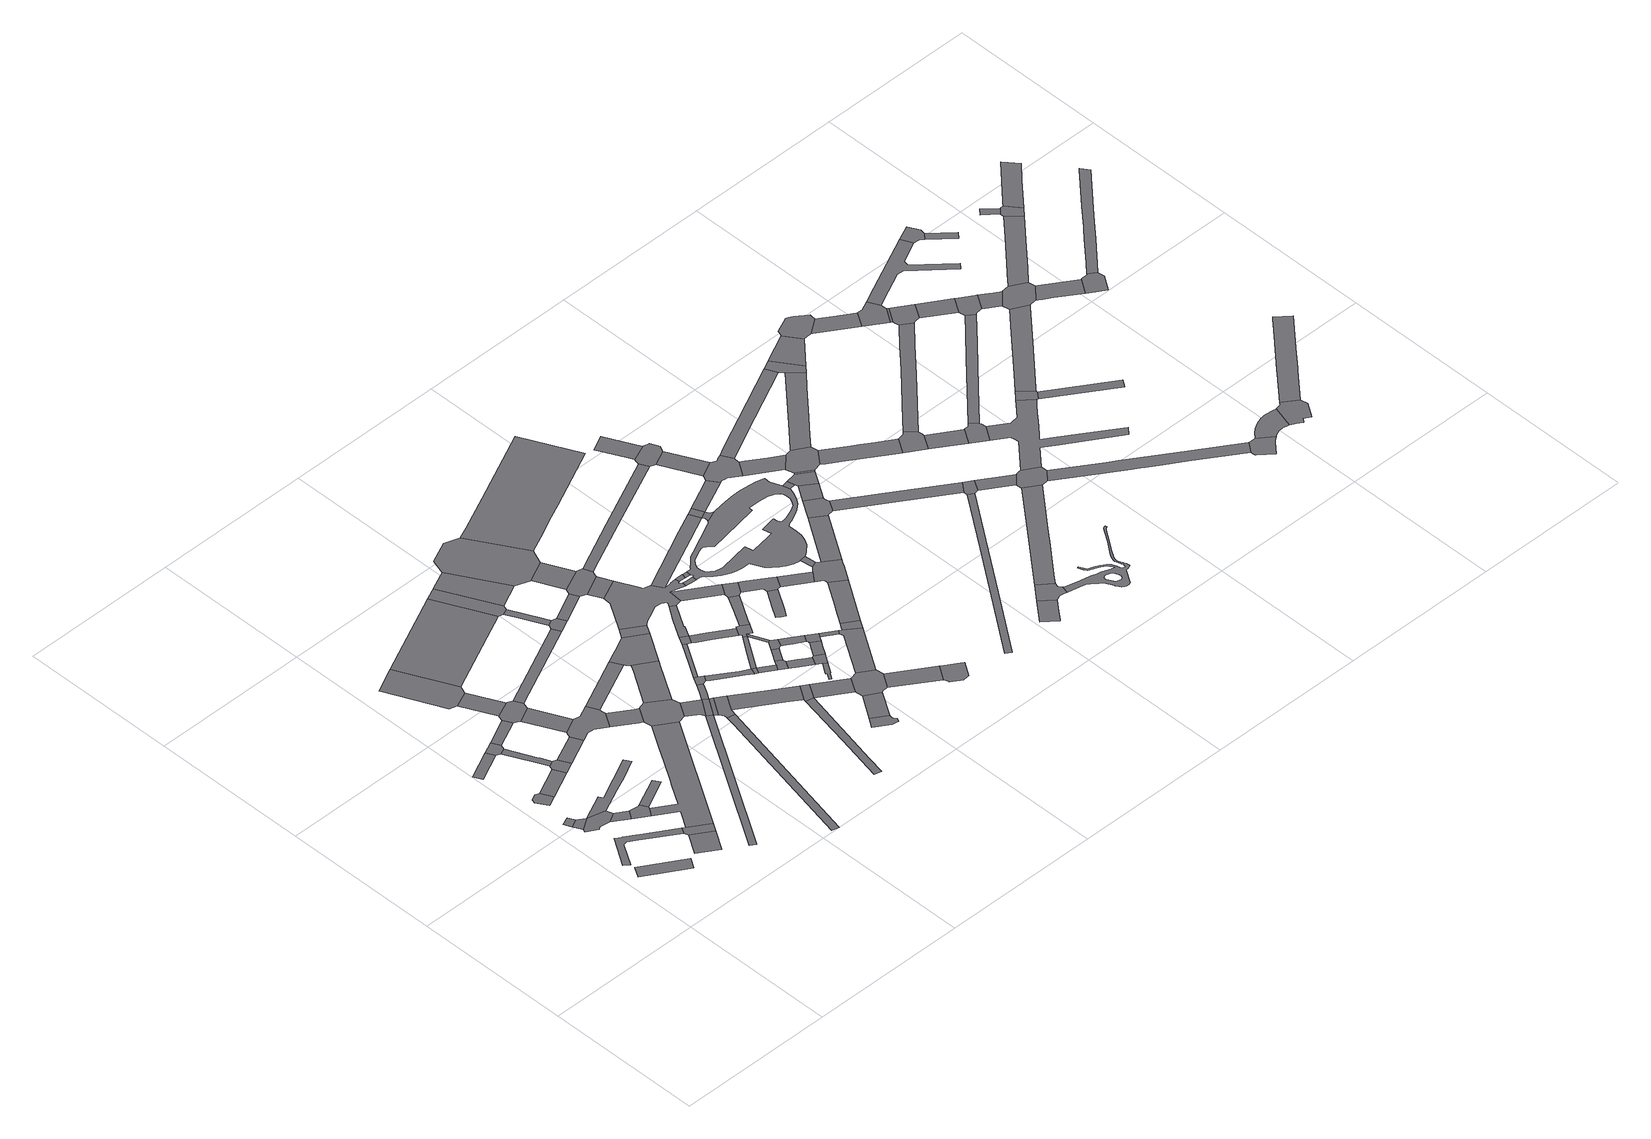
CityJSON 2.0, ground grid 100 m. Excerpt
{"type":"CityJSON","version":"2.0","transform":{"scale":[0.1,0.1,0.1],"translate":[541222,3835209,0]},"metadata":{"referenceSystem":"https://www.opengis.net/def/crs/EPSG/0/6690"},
"CityObjects":{
"road1":{"type":"Road","attributes":{"RoadStructureAttribute.sectionType":"1"},"geometry":[{"type":"MultiSurface","lod":"1","boundaries":[[[0,1,2,3,4,5,6]]]}]},
"road2":{"type":"Road","attributes":{"RoadStructureAttribute.sectionType":"1"},"geometry":[{"type":"MultiSurface","lod":"1","boundaries":[[[7,8,9,10,11,12]]]}]},
"road3":{"type":"Road","geometry":[{"type":"MultiSurface","lod":"1","boundaries":[[[12,11,13,14]]]}]},
"road4":{"type":"Road","attributes":{"RoadStructureAttribute.sectionType":"1"},"geometry":[{"type":"MultiSurface","lod":"1","boundaries":[[[15,16,17,18,19,20,21,22,23,24,25,26,27]]]}]},
"road5":{"type":"Road","geometry":[{"type":"MultiSurface","lod":"1","boundaries":[[[14,13,28,29,30,31,32,33]]]}]},
"road6":{"type":"Road","geometry":[{"type":"MultiSurface","lod":"1","boundaries":[[[34,35,36,37,38,39]]]}]},
"road7":{"type":"Road","attributes":{"RoadStructureAttribute.sectionType":"1"},"geometry":[{"type":"MultiSurface","lod":"1","boundaries":[[[32,31,40,41]]]}]},
"road8":{"type":"Road","attributes":{"RoadStructureAttribute.sectionType":"1"},"geometry":[{"type":"MultiSurface","lod":"1","boundaries":[[[42,43,44,45]]]}]},
"road9":{"type":"Road","attributes":{"RoadStructureAttribute.sectionType":"1"},"geometry":[{"type":"MultiSurface","lod":"1","boundaries":[[[46,47,48,49]]]}]},
"road10":{"type":"Road","attributes":{"RoadStructureAttribute.sectionType":"1"},"geometry":[{"type":"MultiSurface","lod":"1","boundaries":[[[50,39,38,51]]]}]},
"road11":{"type":"Road","geometry":[{"type":"MultiSurface","lod":"1","boundaries":[[[52,41,40,53,54,55,56]]]}]},
"road12":{"type":"Road","geometry":[{"type":"MultiSurface","lod":"1","boundaries":[[[57,27,26,58,46,49,59,60]]]}]},
"road13":{"type":"Road","geometry":[{"type":"MultiSurface","lod":"1","boundaries":[[[61,42,45,62,63,64]]]}]},
"road14":{"type":"Road","attributes":{"RoadStructureAttribute.sectionType":"1"},"geometry":[{"type":"MultiSurface","lod":"1","boundaries":[[[65,66,67,68,69,70,71,72,14,33]]]}]},
"road15":{"type":"Road","attributes":{"RoadStructureAttribute.sectionType":"1"},"geometry":[{"type":"MultiSurface","lod":"1","boundaries":[[[73,74,63,62,75,76,77]]]}]},
"road16":{"type":"Road","geometry":[{"type":"MultiSurface","lod":"1","boundaries":[[[77,76,50,51,78,79]]]}]},
"road17":{"type":"Road","attributes":{"RoadStructureAttribute.sectionType":"1"},"geometry":[{"type":"MultiSurface","lod":"1","boundaries":[[[80,81,56,55]]]}]},
"road18":{"type":"Road","attributes":{"RoadStructureAttribute.sectionType":"1"},"geometry":[{"type":"MultiSurface","lod":"1","boundaries":[[[82,61,64,83]]]}]},
"road19":{"type":"Road","attributes":{"RoadStructureAttribute.sectionType":"1"},"geometry":[{"type":"MultiSurface","lod":"1","boundaries":[[[84,79,78,85]]]}]},
"road20":{"type":"Road","geometry":[{"type":"MultiSurface","lod":"1","boundaries":[[[86,87,88,89,90,91,92,93,94,95]]]}]},
"road21":{"type":"Road","attributes":{"RoadStructureAttribute.sectionType":"1"},"geometry":[{"type":"MultiSurface","lod":"1","boundaries":[[[96,97,98,99,100,101,102,54,53,103,104,60,59,105]]]}]},
"road22":{"type":"Road","attributes":{"RoadStructureAttribute.sectionType":"1"},"geometry":[{"type":"MultiSurface","lod":"1","boundaries":[[[92,91,106,107]]]}]},
"road23":{"type":"Road","geometry":[{"type":"MultiSurface","lod":"1","boundaries":[[[108,107,106,109,82,83,110,111,112,113,114,115]]]}]},
"road24":{"type":"Road","attributes":{"RoadStructureAttribute.sectionType":"1"},"geometry":[{"type":"MultiSurface","lod":"1","boundaries":[[[112,111,116,117]]]}]},
"road25":{"type":"Road","attributes":{"RoadStructureAttribute.sectionType":"1"},"geometry":[{"type":"MultiSurface","lod":"1","boundaries":[[[118,119,120,121,122]]]}]},
"road26":{"type":"Road","geometry":[{"type":"MultiSurface","lod":"1","boundaries":[[[123,124,125,126,117,116,127,128,84,85,129,130,131,132,133,134,135]]]}]},
"road27":{"type":"Road","attributes":{"RoadStructureAttribute.sectionType":"1"},"geometry":[{"type":"MultiSurface","lod":"1","boundaries":[[[136,132,131,137,138,139]]]}]},
"road28":{"type":"Road","attributes":{"RoadStructureAttribute.sectionType":"1"},"geometry":[{"type":"MultiSurface","lod":"1","boundaries":[[[140,141,142,143,144,145]]]}]},
"road29":{"type":"Road","attributes":{"function":"2","RoadStructureAttribute.sectionType":"1"},"geometry":[{"type":"MultiSurface","lod":"1","boundaries":[[[146,86,95,147,148]]]}]},
"road30":{"type":"Road","geometry":[{"type":"MultiSurface","lod":"1","boundaries":[[[149,139,138,96,105,150,151,152]]]}]},
"road31":{"type":"Road","attributes":{"RoadStructureAttribute.sectionType":"1"},"geometry":[{"type":"MultiSurface","lod":"1","boundaries":[[[153,115,114,154]]]}]},
"road32":{"type":"Road","attributes":{"RoadStructureAttribute.sectionType":"1"},"geometry":[{"type":"MultiSurface","lod":"1","boundaries":[[[155,123,135,156]]]}]},
"road33":{"type":"Road","attributes":{"RoadStructureAttribute.sectionType":"1"},"geometry":[{"type":"MultiSurface","lod":"1","boundaries":[[[157,151,150,158,118,159]]]}]},
"road34":{"type":"Road","geometry":[{"type":"MultiSurface","lod":"1","boundaries":[[[159,118,122,160]]]}]},
"road35":{"type":"Road","attributes":{"RoadStructureAttribute.sectionType":"1"},"geometry":[{"type":"MultiSurface","lod":"1","boundaries":[[[160,122,161,162]]]}]},
"road36":{"type":"Road","attributes":{"RoadStructureAttribute.sectionType":"1"},"geometry":[{"type":"MultiSurface","lod":"1","boundaries":[[[163,164,149,152,165,166,167]]]}]},
"road37":{"type":"Road","geometry":[{"type":"MultiSurface","lod":"1","boundaries":[[[162,161,168,169,140,145,170,171,172]]]}]},
"road38":{"type":"Road","attributes":{"RoadStructureAttribute.sectionType":"1"},"geometry":[{"type":"MultiSurface","lod":"1","boundaries":[[[173,174,159,160,175,176,177]]]}]},
"road39":{"type":"Road","geometry":[{"type":"MultiSurface","lod":"1","boundaries":[[[178,179,146,148,180,181,182]]]}]},
"road40":{"type":"Road","attributes":{"RoadStructureAttribute.sectionType":"1"},"geometry":[{"type":"MultiSurface","lod":"1","boundaries":[[[183,184,185,186,187,188]]]}]},
"road41":{"type":"Road","attributes":{"RoadStructureAttribute.sectionType":"1"},"geometry":[{"type":"MultiSurface","lod":"1","boundaries":[[[189,190,191,181,180,192,193,194,195]]]}]},
"road42":{"type":"Road","geometry":[{"type":"MultiSurface","lod":"1","boundaries":[[[196,173,177,197,198,199]]]}]},
"road43":{"type":"Road","geometry":[{"type":"MultiSurface","lod":"1","boundaries":[[[200,195,194,201,153,154,202,203]]]}]},
"road44":{"type":"Road","geometry":[{"type":"MultiSurface","lod":"1","boundaries":[[[204,205,206,207,155,156,208,163,167,209]]]}]},
"road45":{"type":"Road","attributes":{"RoadStructureAttribute.sectionType":"1"},"geometry":[{"type":"MultiSurface","lod":"1","boundaries":[[[210,211,172,171,212,213,214,215]]]}]},
"road46":{"type":"Road","attributes":{"function":"2","RoadStructureAttribute.sectionType":"1"},"geometry":[{"type":"MultiSurface","lod":"1","boundaries":[[[216,217,178,182,218]]]}]},
"road47":{"type":"Road","attributes":{"RoadStructureAttribute.sectionType":"1"},"geometry":[{"type":"MultiSurface","lod":"1","boundaries":[[[219,220,221,222,198,197,223,224,225,226,227]]]}]},
"road48":{"type":"Road","attributes":{"RoadStructureAttribute.sectionType":"1"},"geometry":[{"type":"MultiSurface","lod":"1","boundaries":[[[228,229,196,199,230,231]]]}]},
"road49":{"type":"Road","attributes":{"RoadStructureAttribute.sectionType":"1"},"geometry":[{"type":"MultiSurface","lod":"1","boundaries":[[[232,203,202,233]]]}]},
"road50":{"type":"Road","attributes":{"RoadStructureAttribute.sectionType":"1"},"geometry":[{"type":"MultiSurface","lod":"1","boundaries":[[[234,204,209,235]]]}]},
"road51":{"type":"Road","geometry":[{"type":"MultiSurface","lod":"1","boundaries":[[[236,237,238,239,240,241,242,243,244,245,246]]]}]},
"road52":{"type":"Road","geometry":[{"type":"MultiSurface","lod":"1","boundaries":[[[215,214,183,188,247]]]}]},
"road53":{"type":"Road","geometry":[{"type":"MultiSurface","lod":"1","boundaries":[[[227,226,248,249]]]}]},
"road54":{"type":"Road","geometry":[{"type":"MultiSurface","lod":"1","boundaries":[[[250,228,231,251,252]]]}]},
"road55":{"type":"Road","attributes":{"RoadStructureAttribute.sectionType":"1"},"geometry":[{"type":"MultiSurface","lod":"1","boundaries":[[[249,248,253,254,255]]]}]},
"road56":{"type":"Road","attributes":{"RoadStructureAttribute.sectionType":"1"},"geometry":[{"type":"MultiSurface","lod":"1","boundaries":[[[256,236,246,257]]]}]},
"road57":{"type":"Road","geometry":[{"type":"MultiSurface","lod":"1","boundaries":[[[258,259,260,216,218,261,262,263,264,265,266,267]]]}]},
"road58":{"type":"Road","attributes":{"RoadStructureAttribute.sectionType":"1"},"geometry":[{"type":"MultiSurface","lod":"1","boundaries":[[[247,188,268,269]]]}]},
"road59":{"type":"Road","geometry":[{"type":"MultiSurface","lod":"1","boundaries":[[[270,255,254,271,272,273,274,275]]]}]},
"road60":{"type":"Road","attributes":{"RoadStructureAttribute.sectionType":"1"},"geometry":[{"type":"MultiSurface","lod":"1","boundaries":[[[276,277,227,249,278,279]]]}]},
"road61":{"type":"Road","attributes":{"RoadStructureAttribute.sectionType":"1"},"geometry":[{"type":"MultiSurface","lod":"1","boundaries":[[[280,252,251,281,282,283,284]]]}]},
"road62":{"type":"Road","attributes":{"RoadStructureAttribute.sectionType":"1"},"geometry":[{"type":"MultiSurface","lod":"1","boundaries":[[[263,262,285,286,287]]]}]},
"road63":{"type":"Road","attributes":{"RoadStructureAttribute.sectionType":"1"},"geometry":[{"type":"MultiSurface","lod":"1","boundaries":[[[288,289,290,250,252,291,292,293]]]}]},
"road64":{"type":"Road","geometry":[{"type":"MultiSurface","lod":"1","boundaries":[[[294,287,286,232,233,295,296,297,298,299,300,301]]]}]},
"road65":{"type":"Road","attributes":{"RoadStructureAttribute.sectionType":"1"},"geometry":[{"type":"MultiSurface","lod":"1","boundaries":[[[302,303,270,275,304,305]]]}]},
"road66":{"type":"Road","attributes":{"RoadStructureAttribute.sectionType":"1"},"geometry":[{"type":"MultiSurface","lod":"1","boundaries":[[[306,307,272,271,308,309,310]]]}]},
"road67":{"type":"Road","attributes":{"RoadStructureAttribute.sectionType":"1"},"geometry":[{"type":"MultiSurface","lod":"1","boundaries":[[[311,312,297,296,313,314]]]}]},
"road68":{"type":"Road","geometry":[{"type":"MultiSurface","lod":"1","boundaries":[[[315,316,317,318,319,320,321,322,323,324]]]}]},
"road69":{"type":"Road","geometry":[{"type":"MultiSurface","lod":"1","boundaries":[[[325,326,314,313,327,328,329,234,235,330,331,332,333,334,335,288,293,336,337,338,339,340,341,342,343,344,345,346,347,348,349,350,351,352]]]}]},
"road70":{"type":"Road","geometry":[{"type":"MultiSurface","lod":"1","boundaries":[[[353,354,355,269,268,356,357,256,257,358,359,360,361,362,363,364,365]]]}]},
"road71":{"type":"Road","geometry":[{"type":"MultiSurface","lod":"1","boundaries":[[[366,367,302,305,368,369,370,371]]]}]},
"road72":{"type":"Road","attributes":{"RoadStructureAttribute.sectionType":"1"},"geometry":[{"type":"MultiSurface","lod":"1","boundaries":[[[372,279,367,366]]]}]},
"road73":{"type":"Road","geometry":[{"type":"MultiSurface","lod":"1","boundaries":[[[373,374,375,310,309,315,324,376,377]]]}]},
"road74":{"type":"Road","geometry":[{"type":"MultiSurface","lod":"1","boundaries":[[[378,284,283,379,276,279,372,380,381,382]]]}]},
"road75":{"type":"Road","attributes":{"RoadStructureAttribute.sectionType":"1"},"geometry":[{"type":"MultiSurface","lod":"1","boundaries":[[[383,371,370,384,385,386,387]]]}]},
"road76":{"type":"Road","attributes":{"RoadStructureAttribute.sectionType":"1"},"geometry":[{"type":"MultiSurface","lod":"1","boundaries":[[[388,389,390,373,377,391,392]]]}]},
"road77":{"type":"Road","attributes":{"RoadStructureAttribute.sectionType":"1"},"geometry":[{"type":"MultiSurface","lod":"1","boundaries":[[[362,361,393,394]]]}]},
"road78":{"type":"Road","geometry":[{"type":"MultiSurface","lod":"1","boundaries":[[[387,386,395,396,397,388,392,398,399]]]}]},
"road79":{"type":"Road","attributes":{"RoadStructureAttribute.sectionType":"1"},"geometry":[{"type":"MultiSurface","lod":"1","boundaries":[[[400,401,382,381,402,403]]]}]},
"road80":{"type":"Road","geometry":[{"type":"MultiSurface","lod":"1","boundaries":[[[404,337,336,405,406]]]}]},
"road81":{"type":"Road","attributes":{"RoadStructureAttribute.sectionType":"1"},"geometry":[{"type":"MultiSurface","lod":"1","boundaries":[[[407,408,409,353,365,410,411]]]}]},
"road82":{"type":"Road","attributes":{"RoadStructureAttribute.sectionType":"1"},"geometry":[{"type":"MultiSurface","lod":"1","boundaries":[[[399,398,408,407]]]}]},
"road83":{"type":"Road","attributes":{"RoadStructureAttribute.sectionType":"1"},"geometry":[{"type":"MultiSurface","lod":"1","boundaries":[[[412,413,339,338,414,415,416,417]]]}]},
"road84":{"type":"Road","geometry":[{"type":"MultiSurface","lod":"1","boundaries":[[[418,347,346,419,420,421,422]]]}]},
"road85":{"type":"Road","geometry":[{"type":"MultiSurface","lod":"1","boundaries":[[[423,424,422,425,426,427]]]}]},
"road86":{"type":"Road","geometry":[{"type":"MultiSurface","lod":"1","boundaries":[[[428,429,394,393,430,431,432,433,434,435,436]]]}]},
"road87":{"type":"Road","geometry":[{"type":"MultiSurface","lod":"1","boundaries":[[[406,405,400,403,437,438]]]}]},
"road88":{"type":"Road","attributes":{"RoadStructureAttribute.sectionType":"1"},"geometry":[{"type":"MultiSurface","lod":"1","boundaries":[[[439,440,441,442,443,444,445]]]}]},
"road89":{"type":"Road","geometry":[{"type":"MultiSurface","lod":"1","boundaries":[[[446,447,411,410,448]]]}]},
"road90":{"type":"Road","geometry":[{"type":"MultiSurface","lod":"1","boundaries":[[[449,450,438,437,451,452,453,439,445,454,455,456]]]}]},
"road91":{"type":"Road","attributes":{"function":"2","RoadStructureAttribute.sectionType":"1"},"geometry":[{"type":"MultiSurface","lod":"1","boundaries":[[[457,458,459,267,266,460,461,462,463]]]}]},
"road92":{"type":"Road","attributes":{"RoadStructureAttribute.sectionType":"1"},"geometry":[{"type":"MultiSurface","lod":"1","boundaries":[[[464,465,466,352,351,467,468]]]}]},
"road93":{"type":"Road","attributes":{"RoadStructureAttribute.sectionType":"1"},"geometry":[{"type":"MultiSurface","lod":"1","boundaries":[[[469,470,471,301,300,472,473,474]]]}]},
"road94":{"type":"Road","attributes":{"RoadStructureAttribute.sectionType":"1"},"geometry":[{"type":"MultiSurface","lod":"1","boundaries":[[[475,476,477,446,448,478]]]}]},
"road95":{"type":"Road","attributes":{"RoadStructureAttribute.sectionType":"1"},"geometry":[{"type":"MultiSurface","lod":"1","boundaries":[[[456,455,479,480]]]}]},
"road96":{"type":"Road","geometry":[{"type":"MultiSurface","lod":"1","boundaries":[[[481,482,480,479,483,475,478,484,485,486,487]]]}]},
"road97":{"type":"Road","attributes":{"RoadStructureAttribute.sectionType":"1"},"geometry":[{"type":"MultiSurface","lod":"1","boundaries":[[[488,489,482,481]]]}]},
"road98":{"type":"Road","attributes":{"RoadStructureAttribute.sectionType":"1"},"geometry":[{"type":"MultiSurface","lod":"1","boundaries":[[[490,491,492,493,494,495,496,497,498,499,500,501,502,503,504,505,506,507,508,509,510,511,512,513,514,515,516,517,518,519,520,521,522,523,524,525,427,426,526,527,528,529,530,417,416,531,532,533,534,535,536,537,538,539,540,541,542,543,544,545,546,547,548,549,550,489,488],[551,552,553,554,555,556,557,558,559,560,561,562,563,564,565,566,567,568,569,570,571,572,573,574,575,576,577,578,579,580,581,582,583,584,585,586,587,588,589,590,591]]]}]},
"road99":{"type":"Road","geometry":[{"type":"MultiSurface","lod":"1","boundaries":[[[592,464,468,593]]]}]},
"road100":{"type":"Road","geometry":[{"type":"MultiSurface","lod":"1","boundaries":[[[594,595,596,597,593,468,598,599,517,516]]]}]},
"road101":{"type":"Road","attributes":{"RoadStructureAttribute.sectionType":"1"},"geometry":[{"type":"MultiSurface","lod":"1","boundaries":[[[600,601,592,593,602]]]}]},
"road102":{"type":"Road","attributes":{"RoadStructureAttribute.sectionType":"1"},"geometry":[{"type":"MultiSurface","lod":"1","boundaries":[[[603,487,486,604]]]}]},
"road103":{"type":"Road","attributes":{"RoadStructureAttribute.sectionType":"1"},"geometry":[{"type":"MultiSurface","lod":"1","boundaries":[[[605,606,607,608,609,610]]]}]},
"road104":{"type":"Road","attributes":{"RoadStructureAttribute.sectionType":"1"},"geometry":[{"type":"MultiSurface","lod":"1","boundaries":[[[611,612,613,614,615]]]}]},
"road105":{"type":"Road","geometry":[{"type":"MultiSurface","lod":"1","boundaries":[[[616,617,618,615,614,619,469,474,620,621,622,623,624,625]]]}]},
"road106":{"type":"Road","attributes":{"RoadStructureAttribute.sectionType":"1"},"geometry":[{"type":"MultiSurface","lod":"1","boundaries":[[[622,621,626,627]]]}]},
"road107":{"type":"Road","attributes":{"RoadStructureAttribute.sectionType":"1"},"geometry":[{"type":"MultiSurface","lod":"1","boundaries":[[[628,629,630,631,632,633,634,635]]]}]},
"road108":{"type":"Road","geometry":[{"type":"MultiSurface","lod":"1","boundaries":[[[636,637,603,604,638,639,640,641,642,643]]]}]},
"road109":{"type":"Road","geometry":[{"type":"MultiSurface","lod":"1","boundaries":[[[644,605,610,645,646,647,648,649,650,651,652,653,654,655,656,657,658,659,660]]]}]},
"road110":{"type":"Road","geometry":[{"type":"MultiSurface","lod":"1","boundaries":[[[661,662,663,664,627,626,665,600,602,666,667,668,669,670,671,672]]]}]},
"road111":{"type":"Road","geometry":[{"type":"MultiSurface","lod":"1","boundaries":[[[673,507,506,674]]]}]},
"road112":{"type":"Road","attributes":{"RoadStructureAttribute.sectionType":"1"},"geometry":[{"type":"MultiSurface","lod":"1","boundaries":[[[675,636,643,676]]]}]},
"road113":{"type":"Road","attributes":{"RoadStructureAttribute.sectionType":"1"},"geometry":[{"type":"MultiSurface","lod":"1","boundaries":[[[677,678,679,670,669,680,681]]]}]},
"road114":{"type":"Road","geometry":[{"type":"MultiSurface","lod":"1","boundaries":[[[682,673,674,683,675,676,684]]]}]},
"road115":{"type":"Road","attributes":{"RoadStructureAttribute.sectionType":"1"},"geometry":[{"type":"MultiSurface","lod":"1","boundaries":[[[685,682,684,686,687]]]}]},
"road116":{"type":"Road","attributes":{"RoadStructureAttribute.sectionType":"1"},"geometry":[{"type":"MultiSurface","lod":"1","boundaries":[[[688,640,639,689,690,691]]]}]},
"road117":{"type":"Road","geometry":[{"type":"MultiSurface","lod":"1","boundaries":[[[692,681,680,693,694,685,687,695,696,697,698]]]}]},
"road118":{"type":"Road","attributes":{"RoadStructureAttribute.sectionType":"1"},"geometry":[{"type":"MultiSurface","lod":"1","boundaries":[[[699,700,701,702,703,704,705,706,707,708,709,710,711,712,713,714,715,716,717,718,719,720,721,722,723,724,725,726,727,728,729,730,731,732,733,734,735,736,737,738,739,740,741,742,743,744,745,746,747,748,749,750,751,752,753,754,755,756,757,758,759,760,761,762,763,764,765,766,767,768,769,770,771,772,653,652,773,774,775,776,777,778,779,780,781,782,783,784,785,786,787,788,789,790,791,792,793,794,795,796,797,798,799,800],[801,802,803,804,805,806,807,808,809,810,811,812,813,814,815,816,817,818,819,820,821,822,823,824,825,826,827]]]}]},
"road119":{"type":"Road","attributes":{"RoadStructureAttribute.sectionType":"1"},"geometry":[{"type":"MultiSurface","lod":"1","boundaries":[[[828,829,644,660,830,831,832,833,834]]]}]},
"road120":{"type":"Road","attributes":{"RoadStructureAttribute.sectionType":"1"},"geometry":[{"type":"MultiSurface","lod":"1","boundaries":[[[835,836,837,838,661,672,839,840]]]}]},
"road121":{"type":"Road","attributes":{"RoadStructureAttribute.sectionType":"1"},"geometry":[{"type":"MultiSurface","lod":"1","boundaries":[[[841,842,843,844,696,695,845,846,847,848,849]]]}]},
"road122":{"type":"Road","geometry":[{"type":"MultiSurface","lod":"1","boundaries":[[[691,690,628,635,850,851]]]}]},
"road123":{"type":"Road","attributes":{"RoadStructureAttribute.sectionType":"1"},"geometry":[{"type":"MultiSurface","lod":"1","boundaries":[[[852,853,854,855,856,692,698,857,858,859,860]]]}]},
"road124":{"type":"Road","attributes":{"RoadStructureAttribute.sectionType":"1"},"geometry":[{"type":"MultiSurface","lod":"1","boundaries":[[[861,851,850,862,863,864]]]}]},
"road125":{"type":"Road","geometry":[{"type":"MultiSurface","lod":"1","boundaries":[[[865,866,867,868,849,848,869,870,871,872,873]]]}]},
"road126":{"type":"Road","geometry":[{"type":"MultiSurface","lod":"1","boundaries":[[[874,875,864,863,876,828,834,877,878,879,880,881,882]]]}]},
"road127":{"type":"Road","attributes":{"RoadStructureAttribute.sectionType":"1"},"geometry":[{"type":"MultiSurface","lod":"1","boundaries":[[[870,869,883,884,885]]]}]},
"road128":{"type":"Road","geometry":[{"type":"MultiSurface","lod":"1","boundaries":[[[886,887,888,889,835,840,890,852,860,891]]]}]},
"road129":{"type":"Road","geometry":[{"type":"MultiSurface","lod":"1","boundaries":[[[892,893,894,895,885,884,896,897,898,899,900,901]]]}]},
"road130":{"type":"Road","attributes":{"RoadStructureAttribute.sectionType":"1"},"geometry":[{"type":"MultiSurface","lod":"1","boundaries":[[[902,886,891,903]]]}]},
"road131":{"type":"Road","attributes":{"RoadStructureAttribute.sectionType":"1"},"geometry":[{"type":"MultiSurface","lod":"1","boundaries":[[[904,905,906,907,908,909,899,898,910,911,912,913,874,882,914,915,916,917,918,919,920,921,922,923,924,925,926,927,928,929,930]]]}]},
"road132":{"type":"Road","attributes":{"RoadStructureAttribute.sectionType":"1"},"geometry":[{"type":"MultiSurface","lod":"1","boundaries":[[[931,932,933,934,935,936,937,938,865,873,939,940,941,942,943,944,945]]]}]},
"road133":{"type":"Road","attributes":{"RoadStructureAttribute.sectionType":"1"},"geometry":[{"type":"MultiSurface","lod":"1","boundaries":[[[946,947,948,949,879,878,950,951,952,953,954,955,956,957]]]}]},
"road134":{"type":"Road","geometry":[{"type":"MultiSurface","lod":"1","boundaries":[[[958,959,960,961,962,963,902,903,964,965,966,967,968,969,970]]]}]},
"road135":{"type":"Road","geometry":[{"type":"MultiSurface","lod":"1","boundaries":[[[971,972,904,930,973,974,975,976,977,978,979,980]]]}]},
"road136":{"type":"Road","attributes":{"RoadStructureAttribute.sectionType":"1"},"geometry":[{"type":"MultiSurface","lod":"1","boundaries":[[[981,966,965,982,983,984]]]}]},
"road137":{"type":"Road","attributes":{"RoadStructureAttribute.sectionType":"1"},"geometry":[{"type":"MultiSurface","lod":"1","boundaries":[[[985,986,987,988,892,901,989,990,991,992]]]}]},
"road138":{"type":"Road","geometry":[{"type":"MultiSurface","lod":"1","boundaries":[[[993,994,984,983,995,996,997,998,999]]]}]},
"road139":{"type":"Road","attributes":{"RoadStructureAttribute.sectionType":"1"},"geometry":[{"type":"MultiSurface","lod":"1","boundaries":[[[1000,1001,1002,976,975]]]}]},
"road140":{"type":"Road","attributes":{"RoadStructureAttribute.sectionType":"1"},"geometry":[{"type":"MultiSurface","lod":"1","boundaries":[[[996,995,1003,1004]]]}]},
"road141":{"type":"Road","geometry":[{"type":"MultiSurface","lod":"1","boundaries":[[[1005,1004,1003,1006,1007,931,945,1008,1009,1010,1011,1012]]]}]},
"road142":{"type":"Road","geometry":[{"type":"MultiSurface","lod":"1","boundaries":[[[1013,1014,957,956,1015,1016,1017,1018,1019,1020,1021,1022]]]}]},
"road143":{"type":"Road","attributes":{"RoadStructureAttribute.sectionType":"1"},"geometry":[{"type":"MultiSurface","lod":"1","boundaries":[[[1023,1024,1025,971,980,1026,1027,1028,1029,1030,1031]]]}]},
"road144":{"type":"Road","attributes":{"RoadStructureAttribute.sectionType":"1"},"geometry":[{"type":"MultiSurface","lod":"1","boundaries":[[[1012,1011,1032,1033]]]}]},
"road145":{"type":"Road","attributes":{"RoadStructureAttribute.sectionType":"1"},"geometry":[{"type":"MultiSurface","lod":"1","boundaries":[[[1034,1035,1036,1037,1038,1039,1040,1041,1042,1043,1044,1045,1046,1047,1048,1049,1050,1051,1052,1013,1022,1053,1054,1055,1056,1057,1058,1059,1060,1061,1062,1063,1064,1065,1066,1067,1068]]]}]},
"road146":{"type":"Road","geometry":[{"type":"MultiSurface","lod":"1","boundaries":[[[1069,1070,1033,1032,1071,1072,1073,985,992,1074,1075,1076,1077]]]}]},
"road147":{"type":"Road","attributes":{"RoadStructureAttribute.sectionType":"1"},"geometry":[{"type":"MultiSurface","lod":"1","boundaries":[[[1078,1079,1080,993,999,1081,1082,1083,1084,1085,1086,1087,1088,1089]]]}]},
"road148":{"type":"Road","attributes":{"RoadStructureAttribute.sectionType":"1"},"geometry":[{"type":"MultiSurface","lod":"1","boundaries":[[[1090,1091,1092,1093,1077,1076,1094,1095]]]}]},
"road149":{"type":"Road","geometry":[{"type":"MultiSurface","lod":"1","boundaries":[[[1096,1097,1098,1068,1067,1099,1100,1101,1102,1103,1104,1105,1106,1107,1108]]]}]},
"road150":{"type":"Road","geometry":[{"type":"MultiSurface","lod":"1","boundaries":[[[1109,1095,1094,1110,1111,1023,1031,1112,1113,1114,1115,1116]]]}]},
"road151":{"type":"Road","geometry":[{"type":"MultiSurface","lod":"1","boundaries":[[[1117,1078,1089,1118,1119,1120,1121,1122]]]}]},
"road152":{"type":"Road","attributes":{"RoadStructureAttribute.sectionType":"1"},"geometry":[{"type":"MultiSurface","lod":"1","boundaries":[[[1123,1114,1113,1124,1125,1126,1127,1128]]]}]},
"road153":{"type":"Road","geometry":[{"type":"MultiSurface","lod":"1","boundaries":[[[1129,1130,1121,1120]]]}]},
"road154":{"type":"Road","attributes":{"RoadStructureAttribute.sectionType":"1"},"geometry":[{"type":"MultiSurface","lod":"1","boundaries":[[[1131,1132,1133,1134,1135,1096,1108,1136,1137,1138,1139]]]}]},
"road155":{"type":"Road","geometry":[{"type":"MultiSurface","lod":"1","boundaries":[[[1140,1141,1142,1128,1127,1143,1144,1145,1146,1147,1148]]]}]},
"road156":{"type":"Road","attributes":{"RoadStructureAttribute.sectionType":"1"},"geometry":[{"type":"MultiSurface","lod":"1","boundaries":[[[1149,1150,1151,1152,1109,1116,1153,1154,1155]]]}]},
"road157":{"type":"Road","geometry":[{"type":"MultiSurface","lod":"1","boundaries":[[[1156,1157,1158,1159]]]}]},
"road158":{"type":"Road","geometry":[{"type":"MultiSurface","lod":"1","boundaries":[[[1160,1159,1158,1149,1155,1161]]]}]},
"road159":{"type":"Road","attributes":{"RoadStructureAttribute.sectionType":"1"},"geometry":[{"type":"MultiSurface","lod":"1","boundaries":[[[1162,1163,1164,1165,1166,1167,1168,1169,1170,1140,1148,1171,1172,1173,1174]]]}]},
"road160":{"type":"Road","attributes":{"RoadStructureAttribute.sectionType":"1"},"geometry":[{"type":"MultiSurface","lod":"1","boundaries":[[[1175,1176,1177,1160,1161,1178,1179,1180]]]}]}
},
"vertices":[
[194,505,0],[122,548,0],[81,480,0],[153,436,0],[170,426,0],[342,322,0],[384,389,0],
[138,1081,0],[121,1073,0],[119,1072,0],[87,1057,0],[108,1011,0],[159,1035,0],
[135,955,0],[210,1003,0],
[310,720,0],[305,724,0],[244,762,0],[238,766,0],[223,774,0],[203,787,0],[86,603,0],[119,578,0],[205,715,0],[233,722,0],[289,687,0],[496,556,0],[518,591,0],
[128,932,0],[195,895,0],[213,908,0],[278,899,0],[338,932,0],[325,974,0],
[142,1332,0],[106,1314,0],[98,1285,0],[141,1217,0],[205,1247,0],[169,1321,0],
[378,834,0],[411,885,0],
[187,1753,0],[7,1666,0],[33,1612,0],[213,1699,0],
[505,526,0],[426,399,0],[552,320,0],[631,448,0],
[351,1408,0],[387,1335,0],
[471,876,0],[471,775,0],[504,826,0],[509,834,0],[485,883,0],
[528,585,0],[500,542,0],[664,500,0],[537,580,0],
[263,1789,0],[240,1688,0],[278,1706,0],[289,1734,0],
[424,1020,0],[479,1046,0],[581,1094,0],[636,1122,0],[698,1153,0],[675,1195,0],[389,1055,0],[374,1082,0],
[365,1519,0],[362,1525,0],[326,1508,0],[360,1437,0],[396,1453,0],
[459,1370,0],[424,1443,0],
[695,928,0],[670,970,0],
[432,1870,0],[460,1814,0],
[596,1524,0],[631,1452,0],
[291,2580,0],[129,2502,0],[293,2135,0],[328,2126,0],[341,2122,0],[342,2121,0],[442,2168,0],[443,2170,0],[447,2179,0],[460,2214,0],
[972,1277,0],[869,1113,0],[859,1096,0],[752,925,0],[740,905,0],[717,867,0],[639,742,0],[605,688,0],[580,648,0],[1098,1197,0],
[444,1909,0],[545,1955,0],
[551,1953,0],[442,1903,0],[491,1801,0],[498,1798,0],[598,1847,0],[599,1853,0],[609,1885,0],[583,1941,0],
[610,1560,0],[709,1609,0],
[1232,1132,0],[1232,1131,0],[677,240,0],[711,217,0],[1266,1107,0],
[827,1635,0],[751,1599,0],[722,1606,0],[715,1608,0],[608,1554,0],[607,1552,0],[688,1479,0],[732,1476,0],[804,1430,0],[863,1522,0],[863,1528,0],[863,1541,0],[862,1562,0],
[998,1436,0],[941,1342,0],[962,1329,0],[1020,1422,0],
[1304,1039,0],[1290,976,0],[1075,13,0],[1121,3,0],[1122,3,0],[1353,1028,0],
[823,2832,0],[832,2393,0],[995,2471,0],
[1070,1437,0],[1147,1208,0],[1206,1303,0],[1193,1351,0],
[1127,2201,0],[1153,2147,0],
[1166,1798,0],[1202,1724,0],
[1300,1241,0],[1222,1159,0],[1308,1236,0],
[1339,1216,0],
[1286,1089,0],[1360,1203,0],
[1229,1695,0],[1203,1651,0],[1295,1515,0],[1330,1572,0],[1357,1615,0],
[1299,1071,0],[1304,1059,0],[1359,1055,0],[1362,1068,0],[1423,1162,0],
[1370,1339,0],[1337,1284,0],[1365,1259,0],[1396,1311,0],[1401,1320,0],
[902,2870,0],[885,2862,0],[1025,2462,0],[1063,2480,0],[1074,2507,0],
[1692,835,0],[1617,475,0],[1549,167,0],[1595,157,0],[1619,272,0],[1741,824,0],
[1158,2280,0],[1154,2288,0],[1104,2395,0],[1058,2395,0],[1118,2271,0],[1138,2230,0],[1174,2247,0],
[1399,1389,0],[1426,1325,0],[1448,1359,0],[1418,1378,0],
[1185,2243,0],[1137,2227,0],[1231,2185,0],[1205,2239,0],
[1346,1884,0],[1268,1846,0],[1230,1828,0],[1223,1825,0],[1211,1714,0],[1475,1804,0],
[1611,1039,0],[1562,1071,0],[1613,907,0],[1689,858,0],[1696,854,0],[1756,946,0],
[1027,2929,0],[1004,2919,0],[1224,2581,0],
[1609,1254,0],[1555,1289,0],[1486,1334,0],[1469,1345,0],[1449,1311,0],[1538,1256,0],[1610,1212,0],[1652,1182,0],[1667,1223,0],
[1538,1620,0],[1462,1492,0],[1483,1482,0],[1561,1606,0],
[1390,2328,0],[1416,2274,0],
[1382,1941,0],[1510,1861,0],
[1841,501,0],[1802,441,0],[1894,381,0],[1908,380,0],[1920,375,0],[1935,371,0],[1948,396,0],[1937,406,0],[1932,415,0],[1932,425,0],[1934,440,0],
[1801,917,0],
[1671,1172,0],[1692,1210,0],
[1568,1671,0],[1582,1594,0],[1612,1644,0],
[1688,1163,0],[1760,1117,0],[1783,1152,0],
[1940,651,0],[2035,597,0],
[1193,3087,0],[1055,3022,0],[1055,3021,0],[1316,2549,0],[1318,2548,0],[1454,2614,0],[1453,2615,0],[1472,2659,0],[1491,2705,0],[1287,3053,0],
[1934,700,0],[1993,794,0],
[1799,1178,0],[1810,1085,0],[1841,1135,0],[1837,1142,0],[1836,1151,0],[1836,1154,0],
[1812,1435,0],[1732,1318,0],[1753,1301,0],[1833,1420,0],
[1709,1585,0],[1606,1579,0],[1681,1533,0],[1804,1456,0],[1835,1506,0],
[1390,2398,0],[1405,2367,0],[1542,2428,0],
[1700,1883,0],[1643,1797,0],[1579,1689,0],[1648,1712,0],[1642,1714,0],[1733,1861,0],
[1578,2419,0],[1454,2260,0],[1456,2259,0],[1590,2327,0],[1598,2353,0],[1602,2362,0],[1605,2363,0],[1582,2418,0],
[1848,1256,0],[1834,1233,0],[1869,1205,0],[1886,1232,0],
[1934,1075,0],[1896,1100,0],[1860,1053,0],[1934,1006,0],[1961,1058,0],
[1599,2308,0],[1590,2325,0],[1497,2175,0],[1631,2237,0],
[1969,983,0],[1933,931,0],[1922,915,0],[1930,910,0],[1905,870,0],[1918,863,0],[1933,888,0],[1943,903,0],[1948,901,0],[1992,969,0],
[1703,2082,0],[1694,2101,0],[1496,2173,0],[1495,2152,0],[1494,2122,0],[1536,1881,0],[1603,1913,0],[1647,1934,0],[1649,1934,0],[1688,1928,0],[1717,1909,0],[1775,1871,0],[1783,1961,0],[1877,1934,0],[1882,1962,0],[1877,1962,0],[1872,1967,0],[1867,1972,0],[1867,1977,0],[1869,1982,0],[1876,1984,0],[1877,1984,0],[1874,2010,0],[1837,2007,0],[1831,2006,0],[1811,2004,0],[1787,2002,0],[1746,2069,0],
[2041,807,0],[2040,805,0],[1994,794,0],[1935,699,0],[1939,659,0],[2038,602,0],[2051,605,0],[2077,607,0],[2079,606,0],[2141,699,0],[2141,701,0],[2135,746,0],[2135,749,0],
[1896,1311,0],[1880,1306,0],[1894,1238,0],[1901,1241,0],[1907,1241,0],[1932,1288,0],
[1844,1435,0],
[1977,1062,0],[1971,1058,0],[1964,1058,0],[2019,1011,0],[2030,1028,0],
[1843,1517,0],[1820,1446,0],[1870,1419,0],[1906,1477,0],[1860,1506,0],
[1990,1251,0],[1933,1225,0],[1965,1206,0],[2028,1169,0],[2054,1210,0],
[2035,1151,0],[2011,1114,0],[1983,1071,0],[2068,1087,0],[2088,1117,0],
[2337,439,0],[2397,531,0],
[2032,1164,0],[2034,1158,0],[2034,1155,0],[2105,1144,0],[2120,1168,0],
[1977,1710,0],[1924,1618,0],[1927,1511,0],[2030,1680,0],
[1805,1947,0],[1979,1740,0],[2023,1807,0],
[2213,1109,0],[2198,1085,0],[2206,1063,0],[2319,1033,0],[2229,1098,0],
[1916,1960,0],[1910,1960,0],[1896,1933,0],[1917,1932,0],[1953,1930,0],[1955,1958,0],
[1894,2012,0],[1885,1984,0],[1888,1984,0],[1919,1982,0],[1928,2011,0],
[1934,2010,0],[1931,2010,0],[1921,1982,0],[1957,1980,0],[1958,2009,0],
[2497,466,0],[2420,516,0],[2340,431,0],[2350,408,0],[2348,405,0],[2414,360,0],[2445,364,0],[2455,365,0],[2514,455,0],
[2051,1693,0],[2095,1760,0],
[2158,1597,0],[2087,1487,0],[2045,1419,0],[2069,1402,0],[2093,1387,0],[2120,1427,0],[2209,1568,0],
[2258,1143,0],[2233,1105,0],[2351,1083,0],
[2237,1668,0],[2118,1745,0],[2067,1683,0],[2156,1625,0],[2158,1601,0],[2211,1570,0],[2232,1575,0],[2276,1643,0],
[2059,3418,0],[1590,3193,0],[1365,3089,0],[1594,2754,0],[1749,2829,0],[1838,2871,0],[2233,3058,0],
[2283,2327,0],[2150,2263,0],[1750,2070,0],[2150,2176,0],[2317,2256,0],
[2378,2798,0],[1916,2578,0],[1598,2427,0],[1685,2401,0],[2011,2556,0],[2404,2742,0],
[2437,1418,0],[2332,1257,0],[2322,1242,0],[2529,1358,0],
[2389,1473,0],[2441,1536,0],
[2503,1576,0],[2466,1563,0],[2434,1444,0],[2588,1448,0],[2604,1473,0],[2618,1495,0],[2528,1559,0],
[2495,1651,0],[2455,1645,0],
[2527,1673,0],[2564,1709,0],[2577,1729,0],[2591,1752,0],[2601,1787,0],[2603,1837,0],[2603,1872,0],[2603,1882,0],[2608,1887,0],[2615,1892,0],[2637,1899,0],[2687,1922,0],[2722,1943,0],[2759,1973,0],[2786,2011,0],[2803,2049,0],[2813,2086,0],[2803,2131,0],[2774,2206,0],[2774,2241,0],[2721,2255,0],[2646,2264,0],[2604,2267,0],[2544,2263,0],[2495,2257,0],[2464,2253,0],[2402,2245,0],[2322,2211,0],[2312,2201,0],[2302,2196,0],[2093,2097,0],[2058,2081,0],[2039,2061,0],[2021,2043,0],[1999,2023,0],[1987,2008,0],[1962,1975,0],[1963,1973,0],[1964,1970,0],[1964,1965,0],[1962,1960,0],[1985,1928,0],[1990,1926,0],[1995,1923,0],[2008,1911,0],[2035,1886,0],[2070,1861,0],[2103,1844,0],[2126,1834,0],[2163,1827,0],[2196,1823,0],[2243,1821,0],[2248,1816,0],[2261,1783,0],[2271,1763,0],[2282,1741,0],[2307,1714,0],[2340,1687,0],[2372,1669,0],[2412,1652,0],[2445,1645,0],[2453,1901,0],[2337,1882,0],[2333,1881,0],[2322,1936,0],[2120,1899,0],[2103,1902,0],[2075,1909,0],[2052,1924,0],[2032,1946,0],[2024,1968,0],[2024,1974,0],[2024,1993,0],[2034,2018,0],[2056,2044,0],[2118,2074,0],[2136,2082,0],[2148,2085,0],[2158,2085,0],[2173,2075,0],[2204,2045,0],[2430,2085,0],[2553,2106,0],[2555,2131,0],[2625,2132,0],[2688,2125,0],[2725,2115,0],[2748,2096,0],[2758,2083,0],[2761,2063,0],[2759,2033,0],[2749,2008,0],[2732,1985,0],[2697,1965,0],[2635,1939,0],[2612,1934,0],[2602,1937,0],[2595,1942,0],[2589,1952,0],[2587,1984,0],[2484,1965,0],[2495,1908,0],
[2328,2349,0],[2362,2278,0],
[2387,2247,0],[2377,2252,0],[2369,2259,0],[2366,2267,0],[2327,2239,0],[2327,2226,0],
[2541,2452,0],[2451,2409,0],[2585,2385,0],
[2720,1855,0],[2812,1795,0],
[3130,528,0],[3024,400,0],[3109,329,0],[3110,331,0],[3173,408,0],[3215,457,0],
[2385,3096,0],[2285,3045,0],[2367,2877,0],[2386,2837,0],[2489,2881,0],
[2528,2871,0],[2502,2878,0],[2494,2880,0],[2384,2830,0],[2432,2731,0],[2438,2729,0],[2538,2778,0],[2541,2783,0],[2555,2815,0],[2529,2871,0],
[2555,2488,0],[2655,2536,0],
[3457,1387,0],[3206,1036,0],[2950,676,0],[2718,355,0],[2751,331,0],[3031,721,0],[3276,1064,0],[3491,1364,0],
[2796,1971,0],[2735,1877,0],[2820,1797,0],[2854,1804,0],[2895,1872,0],[2892,1874,0],[2889,1903,0],[2888,1911,0],
[3212,627,0],[3224,462,0],[3227,463,0],[3237,469,0],[3244,470,0],[3249,470,0],[3275,467,0],[3276,467,0],[3295,463,0],[3305,511,0],[3295,519,0],[3295,520,0],[3291,525,0],[3292,532,0],[3295,545,0],[3296,548,0],[3297,557,0],
[2734,2539,0],[2712,2529,0],[2691,2518,0],[2662,2532,0],[2553,2482,0],[2596,2390,0],[2625,2386,0],[2637,2385,0],[2707,2339,0],[2767,2432,0],[2767,2437,0],[2769,2468,0],
[2844,2139,0],[2853,2092,0],
[2861,2071,0],[2953,2011,0],
[2973,2299,0],[2903,2344,0],[2797,2412,0],[2902,2214,0],[2984,2291,0],
[2913,2151,0],[2856,2089,0],[3005,2091,0],
[2918,2159,0],[3011,2100,0],[3012,2101,0],
[3138,1714,0],[3145,1616,0],[3456,1414,0],[3506,1475,0],
[3029,2300,0],[2904,2206,0],[2917,2161,0],[3062,2111,0],[3132,2197,0],[3126,2237,0],[3124,2244,0],
[3681,396,0],[3679,402,0],[3676,408,0],[3671,422,0],[3666,434,0],[3663,443,0],[3659,458,0],[3660,470,0],[3665,483,0],[3673,496,0],[3692,525,0],[3739,590,0],[3787,663,0],[3798,676,0],[3803,679,0],[3810,680,0],[3809,685,0],[3808,691,0],[3800,690,0],[3791,685,0],[3777,670,0],[3730,596,0],[3683,532,0],[3663,502,0],[3655,488,0],[3649,472,0],[3648,457,0],[3653,437,0],[3655,431,0],[3660,417,0],[3662,412,0],[3663,405,0],[3663,402,0],[3663,399,0],[3662,394,0],[3659,390,0],[3656,388,0],[3649,388,0],[3644,389,0],[3639,394,0],[3637,397,0],[3629,421,0],[3628,424,0],[3624,433,0],[3615,453,0],[3600,471,0],[3571,490,0],[3537,506,0],[3511,515,0],[3502,519,0],[3494,532,0],[3479,564,0],[3473,561,0],[3468,559,0],[3483,526,0],[3494,509,0],[3506,503,0],[3533,494,0],[3565,479,0],[3592,462,0],[3604,446,0],[3613,427,0],[3615,419,0],[3598,426,0],[3594,428,0],[3584,432,0],[3536,447,0],[3513,453,0],[3490,460,0],[3475,465,0],[3445,471,0],[3411,478,0],[3359,491,0],[3322,503,0],[3351,451,0],[3408,435,0],[3428,424,0],[3437,420,0],[3464,395,0],[3475,386,0],[3492,365,0],[3512,322,0],[3513,319,0],[3515,314,0],[3532,288,0],[3541,281,0],[3546,278,0],[3558,275,0],[3575,274,0],[3580,276,0],[3585,278,0],[3606,309,0],[3622,333,0],[3642,363,0],[3643,365,0],[3656,367,0],[3667,370,0],[3672,372,0],[3678,375,0],[3680,378,0],[3682,383,0],[3683,389,0],[3564,403,0],[3574,393,0],[3578,390,0],[3578,389,0],[3583,381,0],[3589,372,0],[3591,356,0],[3590,353,0],[3587,344,0],[3578,334,0],[3574,333,0],[3573,332,0],[3568,332,0],[3562,333,0],[3556,335,0],[3549,338,0],[3540,343,0],[3535,348,0],[3533,351,0],[3513,388,0],[3513,392,0],[3514,393,0],[3514,398,0],[3519,406,0],[3526,411,0],[3527,412,0],[3539,411,0],
[3700,1218,0],[3496,971,0],[3326,592,0],[3447,739,0],[3489,790,0],[3577,895,0],[3795,1159,0],
[3380,2857,0],[3004,2672,0],[2908,2625,0],[2785,2565,0],[3075,2619,0],[3415,2785,0],
[3398,2026,0],[3326,2072,0],[3286,2098,0],[3150,2186,0],[3090,2093,0],[3163,2047,0],[3395,1897,0],[3443,1865,0],[3503,1959,0],
[3519,1372,0],[3562,1439,0],
[3441,2756,0],[3250,2545,0],[3133,2415,0],[3038,2311,0],[3036,2309,0],[3187,2313,0],[3281,2417,0],[3442,2594,0],[3522,2681,0],
[3725,1335,0],[3679,1269,0],[3697,1258,0],[3755,1315,0],
[3560,1980,0],[3546,1965,0],[3515,1960,0],[3511,1960,0],[3561,1790,0],[3621,1883,0],[3621,1889,0],[3620,1897,0],[3619,1924,0],
[3795,1323,0],[3788,1321,0],[3700,1222,0],[3804,1159,0],[3836,1162,0],[3893,1222,0],[3892,1246,0],[3891,1257,0],[3891,1264,0],
[3643,1737,0],[3748,1669,0],[3805,1764,0],
[3441,2887,0],[3420,2876,0],[3398,2865,0],[3397,2865,0],[3438,2759,0],[3557,2719,0],
[3855,1784,0],[3847,1776,0],[3839,1768,0],[3813,1765,0],[3776,1651,0],[3779,1649,0],[3845,1607,0],[3905,1701,0],[3901,1730,0],[3899,1742,0],
[3632,2979,0],[3700,2875,0],
[4166,1734,0],[4144,1710,0],[4074,1632,0],[4067,1631,0],[4045,1628,0],[4022,1625,0],[3940,1546,0],[3945,1516,0],[3948,1499,0],[3949,1493,0],[3994,1377,0],[3997,1374,0],[4067,1330,0],[4219,1234,0],[4405,1115,0],[4444,1158,0],[4219,1305,0],[4102,1383,0],[4042,1423,0],[4038,1426,0],[4066,1456,0],[4097,1491,0],[4140,1539,0],[4148,1548,0],[4215,1623,0],[4227,1635,0],[4249,1659,0],
[4138,2595,0],[4016,2465,0],[3995,2442,0],[3978,2424,0],[3976,2421,0],[3953,2397,0],[3818,2253,0],[3707,2136,0],[3766,2081,0],[3769,2085,0],[3855,2176,0],[3986,2316,0],[4034,2367,0],[4089,2425,0],[4206,2550,0],
[4542,800,0],[4323,942,0],[4221,1008,0],[4168,1043,0],[4107,987,0],[4222,912,0],[4280,875,0],[4286,871,0],[4366,819,0],[4483,743,0],[4769,557,0],[4819,620,0],
[3761,3053,0],[3745,3060,0],[3745,3061,0],[3645,3016,0],[3644,3014,0],[3636,2990,0],[3724,2877,0],[3752,2879,0],[3852,2947,0],[3852,2956,0],[3853,2964,0],[3855,2987,0],[3786,3043,0],
[4214,1787,0],[4180,1749,0],[4253,1659,0],[4256,1658,0],[4259,1657,0],[4294,1699,0],[4292,1702,0],[4291,1704,0],[4291,1705,0],[4291,1707,0],
[3938,2892,0],[3762,2873,0],[3989,2729,0],[4048,2822,0],
[4444,2399,0],[4348,2299,0],[4210,2155,0],[4121,2062,0],[4096,1951,0],[4211,2071,0],[4333,2198,0],[4492,2364,0],
[4146,2848,0],[4084,2819,0],[4121,2644,0],[4181,2737,0],[4181,2743,0],[4181,2754,0],[4180,2775,0],
[4655,1398,0],[4670,1421,0],[4685,1444,0],
[4133,2637,0],[4192,2730,0],
[4204,2722,0],[4133,2632,0],[4135,2620,0],[4211,2555,0],[4242,2559,0],[4246,2559,0],[4254,2560,0],[4314,2652,0],
[4865,620,0],[4826,615,0],[4774,527,0],[4775,521,0],[4858,451,0],[4888,486,0],[4891,489,0],[4919,520,0],[4928,530,0],[4954,550,0],
[4647,2266,0],[4522,2128,0],[4306,1889,0],[4293,1709,0],[4296,1713,0],[4309,1727,0],[4553,1997,0],[4740,2203,0],[4750,2214,0],
[4438,2442,0],[4497,2536,0],
[5096,705,0],[5094,706,0],[5082,709,0],[5069,711,0],[5057,711,0],[5045,712,0],[5037,712,0],[5025,712,0],[5013,710,0],[5001,709,0],[4990,706,0],[4971,700,0],[4951,691,0],[4944,687,0],[4935,683,0],[4927,678,0],[4920,672,0],[4913,666,0],[4896,653,0],[4959,553,0],[4967,558,0],[4976,562,0],[4984,565,0],[4993,568,0],[5000,570,0],[5006,571,0],[5013,572,0],[5019,572,0],[5026,572,0],[5032,572,0],[5039,571,0],[5045,571,0],[5051,569,0],[5069,564,0],[5107,703,0],
[4593,2474,0],[4516,2524,0],[4438,2437,0],[4439,2428,0],[4442,2412,0],[4498,2370,0],[4535,2375,0],[4543,2376,0],[4602,2469,0],
[4616,3072,0],[4245,2895,0],[4203,2875,0],[4204,2786,0],[4285,2825,0],[4413,2886,0],[4457,2884,0],[4683,2678,0],[4714,2712,0],[4506,2900,0],[4512,2934,0],[4650,3000,0],
[4709,2400,0],[4708,2401,0],[4662,2431,0],[4657,2433,0],[4639,2314,0],[4717,2395,0],
[5157,726,0],[5146,713,0],[5108,703,0],[5093,553,0],[5104,546,0],[5138,524,0],[5155,547,0],[5158,552,0],[5199,525,0],[5259,615,0],[5258,623,0],[5252,659,0],[5251,665,0],
[4769,2402,0],[4640,2308,0],[4646,2272,0],[4789,2219,0],[4796,2220,0],[4875,2303,0],[4870,2342,0],[4869,2349,0],
[4714,3119,0],[4690,2998,0],[4694,2998,0],[4713,2980,0],[4743,3013,0],[4749,3046,0],
[4889,2295,0],[4823,2203,0],[4828,2200,0],[4880,2167,0],[5024,2073,0],[5086,2167,0],
[4846,2858,0],[4877,2892,0],
[5605,1234,0],[5596,1222,0],[5506,1121,0],[5329,922,0],[5307,896,0],[5403,837,0],[5418,854,0],[5523,974,0],[5688,1162,0],
[5138,2175,0],[5133,2169,0],[5092,2168,0],[5072,2042,0],[5130,2004,0],[5191,2099,0],[5191,2104,0],[5187,2130,0],[5186,2141,0],
[5141,2811,0],[5032,2691,0],[4797,2432,0],[4779,2412,0],[4946,2433,0],[5092,2595,0],[5222,2738,0],
[5090,2944,0],[5060,2909,0],[5141,2839,0],[5172,2871,0],
[5195,2871,0],[5264,2784,0],
[5693,2796,0],[5688,2791,0],[5613,2706,0],[5495,2574,0],[5386,2452,0],[5373,2438,0],[5326,2384,0],[5227,2274,0],[5196,2240,0],[5366,2340,0],[5454,2438,0],[5526,2520,0],[5729,2745,0],
[5430,3127,0],[5226,2905,0],[5213,2891,0],[5375,2906,0],[5411,2946,0],[5500,3043,0]
]}
